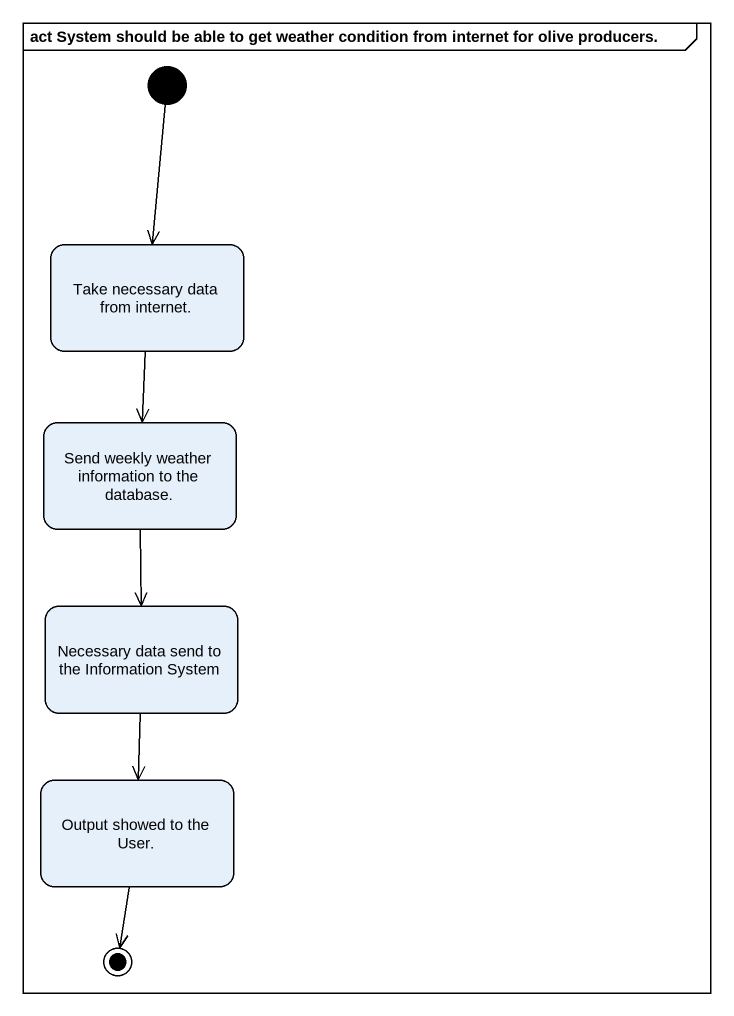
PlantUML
@startuml
mainframe act System should be able to get weather condition from internet for olive producers.
hide empty description
state "Take necessary data from internet." as Take_necessary_data_from
state "Send weekly weather information to the database." as Send_weekly_weather
state "Necessary data send to the Information System" as Necessary_data_send_to_the
state "Output showed to the User." as Output_showed_to_the_User
[*] --> Take_necessary_data_from
Take_necessary_data_from --> Send_weekly_weather
Send_weekly_weather --> Necessary_data_send_to_the
Necessary_data_send_to_the --> Output_showed_to_the_User
Output_showed_to_the_User --> [*]
@enduml
